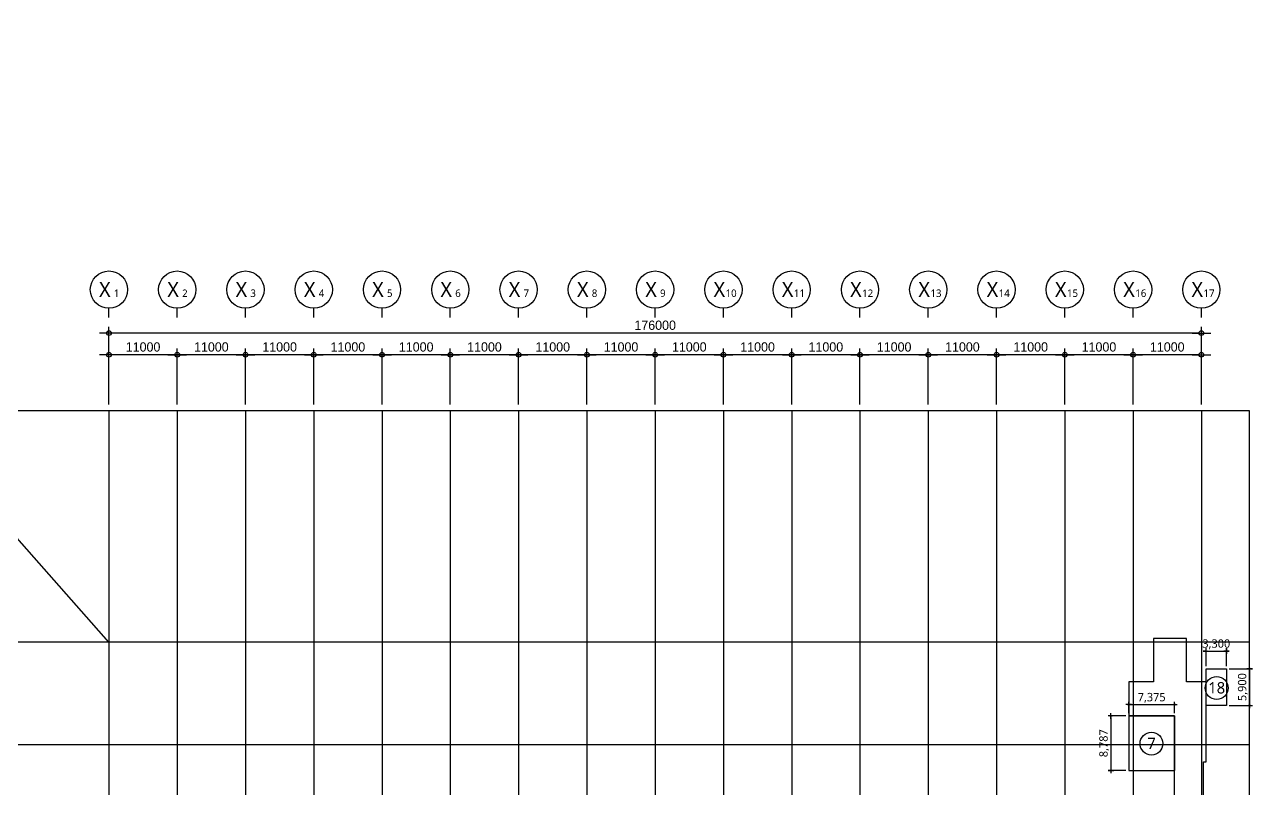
# Model space of a CAD drawing. Header units: millimetres. Extents: x 6000 to 1943854, y 3300 to 446500.
# Drawn here: x 364221 to 562042, y 323402 to 446500 of the extents above; entities that cross this region are included whole.
import ezdxf
from ezdxf.enums import TextEntityAlignment as Align

# ---------------------------------------------------------------- set-up
doc = ezdxf.new("R2010")
doc.units = ezdxf.units.MM
doc.linetypes.add('CEN', pattern=[62, 60, -1, 0, -1])
doc.layers.get('DEFPOINTS').update_dxf_attribs({"color": 171})
for name, color, linetype in [('AREA 99 - 건축면적', 60, 'Continuous'), ('AREA-빼는 면적', 7, 'Continuous'), ('AREALINE', 1, 'Continuous'), ('AREATEXT', 7, 'Continuous'), ('CEN(ST)', 12, 'CEN'), ('dim0', 7, 'Continuous'), ('NDIM', 7, 'Continuous'), ('SYM(AXIS)', 7, 'Continuous'), ('TEXT(AXIS)', 2, 'Continuous')]:
    doc.layers.add(name, color=color, linetype=linetype)
doc.styles.add('CGS', font='cgse', dxfattribs={"bigfont": 'cgs'})
doc.styles.add('나눔고딕 Se', font='NanumGothic.ttf')
doc.styles.add('나눔바른고딕', font='NanumBarunGothic.ttf')
doc.dimstyles.new('A1-100', dxfattribs={"dimtxt": 3, "dimasz": 1, "dimexe": 2, "dimexo": 2, "dimgap": 1, "dimtad": 1, "dimdec": 0, "dimzin": 12, "dimdsep": 46, "dimlunit": 6, "dimtxsty": '나눔고딕 Se', "dimblk1": 'DIMDOT', "dimblk2": 'DIMDOT', "dimsah": 1, "dimcen": -1, "dimdle": 2, "dimclrd": 256, "dimclre": 256, "dimclrt": 3, "dimadec": 0, "dimazin": 0, "dimtfac": 1, "dimtdec": 0, "dimtix": 1, "dimtmove": 2, "dimatfit": 3, "dimldrblk": 'DIMDOT', "dimfxl": 1, "dimtvp": 1, "dimtolj": 1, "dimtzin": 12, "dimlwd": -1, "dimlwe": -1, "dimarcsym": 0})
doc.dimstyles.new('NDIM 1200', dxfattribs={"dimscale": 500, "dimtxt": 3, "dimasz": 1, "dimexe": 2, "dimexo": 2, "dimgap": 1, "dimtad": 1, "dimdec": 0, "dimdsep": 46, "dimtxsty": 'CGS', "dimblk": 'DOT0', "dimcen": 1, "dimdle": 8, "dimclrd": 2, "dimclre": 2, "dimclrt": 2, "dimadec": 0, "dimazin": 0, "dimtfac": 1, "dimtdec": 0, "dimtix": 1, "dimtmove": 2, "dimatfit": 3, "dimldrblk": 'DOT0', "dimfxl": 1, "dimtolj": 1, "dimtzin": 0, "dimlwd": -1, "dimlwe": -1, "dimarcsym": 0})

# ---------------------------------------------------------------- blocks, each defined once
blk = doc.blocks.new('DOT0')
blk.add_line((-3, 0), (3, 0))
at = {"color": 6}
blk.add_circle((0, 0), 0.75, dxfattribs=at)
blk = doc.blocks.new('*D6')
at = {"layer": 'DEFPOINTS', "color": 0, "ltscale": 0.4, "transparency": 16777216}
for p in [(1249316, 596382), (1249316, 587382), (1260316, 587382)]:
    blk.add_point(p, dxfattribs=at)
at = {"layer": 'NDIM', "ltscale": 0.4, "transparency": 16777216}
for p, q in [((1249316, 588382), (1249316, 597382)), ((1259816, 596382), (1249816, 596382)), ((1260316, 588382), (1260316, 597382))]:
    blk.add_line(p, q, dxfattribs=at)
at = {"layer": 'NDIM', "ltscale": 0.4, "transparency": 16777216, "xscale": 500, "yscale": 500, "zscale": 500, "rotation": 180}
blk.add_blockref('DOT0', (1249316, 596382), dxfattribs=at)
at = {"layer": 'NDIM', "ltscale": 0.4, "transparency": 16777216, "xscale": 500, "yscale": 500, "zscale": 500}
blk.add_blockref('DOT0', (1260316, 596382), dxfattribs=at)
at = {"layer": 'NDIM', "ltscale": 0.4, "transparency": 16777216, "insert": (1254816, 597632), "char_height": 1500, "attachment_point": 5, "style": 'CGS'}
blk.add_mtext('\\A1;11000', dxfattribs=at)
blk = doc.blocks.new('A$C2F20087E')
at = {"layer": 'SYM(AXIS)'}
blk.add_line((600, 0), (600, 300), dxfattribs=at)
blk.add_circle((600, 900), 600, dxfattribs=at)
blk = doc.blocks.new('*D7')
at = {"layer": 'DEFPOINTS', "color": 0, "ltscale": 0.4, "transparency": 16777216}
for p in [(1084316, 599882), (1084316, 587382), (1260316, 587382)]:
    blk.add_point(p, dxfattribs=at)
at = {"layer": 'NDIM', "ltscale": 0.4, "transparency": 16777216}
for p, q in [((1084316, 588382), (1084316, 600882)), ((1259816, 599882), (1084816, 599882)), ((1260316, 588382), (1260316, 600882))]:
    blk.add_line(p, q, dxfattribs=at)
at = {"layer": 'NDIM', "ltscale": 0.4, "transparency": 16777216, "xscale": 500, "yscale": 500, "zscale": 500, "rotation": 180}
blk.add_blockref('DOT0', (1084316, 599882), dxfattribs=at)
at = {"layer": 'NDIM', "ltscale": 0.4, "transparency": 16777216, "xscale": 500, "yscale": 500, "zscale": 500}
blk.add_blockref('DOT0', (1260316, 599882), dxfattribs=at)
at = {"layer": 'NDIM', "ltscale": 0.4, "transparency": 16777216, "insert": (1172316, 601132), "char_height": 1500, "attachment_point": 5, "style": 'CGS'}
blk.add_mtext('\\A1;176000', dxfattribs=at)
blk = doc.blocks.new('*D9')
at = {"layer": 'DEFPOINTS', "color": 0, "ltscale": 0.4, "transparency": 16777216}
for p in [(1205316, 596382), (1205316, 587382), (1216316, 587382)]:
    blk.add_point(p, dxfattribs=at)
at = {"layer": 'NDIM', "ltscale": 0.4, "transparency": 16777216}
for p, q in [((1205316, 588382), (1205316, 597382)), ((1215816, 596382), (1205816, 596382)), ((1216316, 588382), (1216316, 597382))]:
    blk.add_line(p, q, dxfattribs=at)
at = {"layer": 'NDIM', "ltscale": 0.4, "transparency": 16777216, "xscale": 500, "yscale": 500, "zscale": 500, "rotation": 180}
blk.add_blockref('DOT0', (1205316, 596382), dxfattribs=at)
at = {"layer": 'NDIM', "ltscale": 0.4, "transparency": 16777216, "xscale": 500, "yscale": 500, "zscale": 500}
blk.add_blockref('DOT0', (1216316, 596382), dxfattribs=at)
at = {"layer": 'NDIM', "ltscale": 0.4, "transparency": 16777216, "insert": (1210816, 597632), "char_height": 1500, "attachment_point": 5, "style": 'CGS'}
blk.add_mtext('\\A1;11000', dxfattribs=at)
blk = doc.blocks.new('*D10')
at = {"layer": 'DEFPOINTS', "color": 0, "ltscale": 0.4, "transparency": 16777216}
for p in [(1216316, 596382), (1216316, 587382), (1227316, 587382)]:
    blk.add_point(p, dxfattribs=at)
at = {"layer": 'NDIM', "ltscale": 0.4, "transparency": 16777216}
for p, q in [((1216316, 588382), (1216316, 597382)), ((1226816, 596382), (1216816, 596382)), ((1227316, 588382), (1227316, 597382))]:
    blk.add_line(p, q, dxfattribs=at)
at = {"layer": 'NDIM', "ltscale": 0.4, "transparency": 16777216, "xscale": 500, "yscale": 500, "zscale": 500, "rotation": 180}
blk.add_blockref('DOT0', (1216316, 596382), dxfattribs=at)
at = {"layer": 'NDIM', "ltscale": 0.4, "transparency": 16777216, "xscale": 500, "yscale": 500, "zscale": 500}
blk.add_blockref('DOT0', (1227316, 596382), dxfattribs=at)
at = {"layer": 'NDIM', "ltscale": 0.4, "transparency": 16777216, "insert": (1221816, 597632), "char_height": 1500, "attachment_point": 5, "style": 'CGS'}
blk.add_mtext('\\A1;11000', dxfattribs=at)
blk = doc.blocks.new('*D11')
at = {"layer": 'DEFPOINTS', "color": 0, "ltscale": 0.4, "transparency": 16777216}
for p in [(1227316, 596382), (1227316, 587382), (1238316, 587382)]:
    blk.add_point(p, dxfattribs=at)
at = {"layer": 'NDIM', "ltscale": 0.4, "transparency": 16777216}
for p, q in [((1227316, 588382), (1227316, 597382)), ((1237816, 596382), (1227816, 596382)), ((1238316, 588382), (1238316, 597382))]:
    blk.add_line(p, q, dxfattribs=at)
at = {"layer": 'NDIM', "ltscale": 0.4, "transparency": 16777216, "xscale": 500, "yscale": 500, "zscale": 500, "rotation": 180}
blk.add_blockref('DOT0', (1227316, 596382), dxfattribs=at)
at = {"layer": 'NDIM', "ltscale": 0.4, "transparency": 16777216, "xscale": 500, "yscale": 500, "zscale": 500}
blk.add_blockref('DOT0', (1238316, 596382), dxfattribs=at)
at = {"layer": 'NDIM', "ltscale": 0.4, "transparency": 16777216, "insert": (1232816, 597632), "char_height": 1500, "attachment_point": 5, "style": 'CGS'}
blk.add_mtext('\\A1;11000', dxfattribs=at)
blk = doc.blocks.new('*D12')
at = {"layer": 'DEFPOINTS', "color": 0, "ltscale": 0.4, "transparency": 16777216}
for p in [(1238316, 596382), (1238316, 587382), (1249316, 587382)]:
    blk.add_point(p, dxfattribs=at)
at = {"layer": 'NDIM', "ltscale": 0.4, "transparency": 16777216}
for p, q in [((1238316, 588382), (1238316, 597382)), ((1248816, 596382), (1238816, 596382)), ((1249316, 588382), (1249316, 597382))]:
    blk.add_line(p, q, dxfattribs=at)
at = {"layer": 'NDIM', "ltscale": 0.4, "transparency": 16777216, "xscale": 500, "yscale": 500, "zscale": 500, "rotation": 180}
blk.add_blockref('DOT0', (1238316, 596382), dxfattribs=at)
at = {"layer": 'NDIM', "ltscale": 0.4, "transparency": 16777216, "xscale": 500, "yscale": 500, "zscale": 500}
blk.add_blockref('DOT0', (1249316, 596382), dxfattribs=at)
at = {"layer": 'NDIM', "ltscale": 0.4, "transparency": 16777216, "insert": (1243816, 597632), "char_height": 1500, "attachment_point": 5, "style": 'CGS'}
blk.add_mtext('\\A1;11000', dxfattribs=at)
blk = doc.blocks.new('*D13')
at = {"layer": 'DEFPOINTS', "color": 0, "ltscale": 0.4, "transparency": 16777216}
for p in [(1161316, 596382), (1161316, 587382), (1172316, 587382)]:
    blk.add_point(p, dxfattribs=at)
at = {"layer": 'NDIM', "ltscale": 0.4, "transparency": 16777216}
for p, q in [((1161316, 588382), (1161316, 597382)), ((1171816, 596382), (1161816, 596382)), ((1172316, 588382), (1172316, 597382))]:
    blk.add_line(p, q, dxfattribs=at)
at = {"layer": 'NDIM', "ltscale": 0.4, "transparency": 16777216, "xscale": 500, "yscale": 500, "zscale": 500, "rotation": 180}
blk.add_blockref('DOT0', (1161316, 596382), dxfattribs=at)
at = {"layer": 'NDIM', "ltscale": 0.4, "transparency": 16777216, "xscale": 500, "yscale": 500, "zscale": 500}
blk.add_blockref('DOT0', (1172316, 596382), dxfattribs=at)
at = {"layer": 'NDIM', "ltscale": 0.4, "transparency": 16777216, "insert": (1166816, 597632), "char_height": 1500, "attachment_point": 5, "style": 'CGS'}
blk.add_mtext('\\A1;11000', dxfattribs=at)
blk = doc.blocks.new('*D14')
at = {"layer": 'DEFPOINTS', "color": 0, "ltscale": 0.4, "transparency": 16777216}
for p in [(1172316, 596382), (1172316, 587382), (1183316, 587382)]:
    blk.add_point(p, dxfattribs=at)
at = {"layer": 'NDIM', "ltscale": 0.4, "transparency": 16777216}
for p, q in [((1172316, 588382), (1172316, 597382)), ((1182816, 596382), (1172816, 596382)), ((1183316, 588382), (1183316, 597382))]:
    blk.add_line(p, q, dxfattribs=at)
at = {"layer": 'NDIM', "ltscale": 0.4, "transparency": 16777216, "xscale": 500, "yscale": 500, "zscale": 500, "rotation": 180}
blk.add_blockref('DOT0', (1172316, 596382), dxfattribs=at)
at = {"layer": 'NDIM', "ltscale": 0.4, "transparency": 16777216, "xscale": 500, "yscale": 500, "zscale": 500}
blk.add_blockref('DOT0', (1183316, 596382), dxfattribs=at)
at = {"layer": 'NDIM', "ltscale": 0.4, "transparency": 16777216, "insert": (1177816, 597632), "char_height": 1500, "attachment_point": 5, "style": 'CGS'}
blk.add_mtext('\\A1;11000', dxfattribs=at)
blk = doc.blocks.new('*D15')
at = {"layer": 'DEFPOINTS', "color": 0, "ltscale": 0.4, "transparency": 16777216}
for p in [(1183316, 596382), (1183316, 587382), (1194316, 587382)]:
    blk.add_point(p, dxfattribs=at)
at = {"layer": 'NDIM', "ltscale": 0.4, "transparency": 16777216}
for p, q in [((1183316, 588382), (1183316, 597382)), ((1193816, 596382), (1183816, 596382)), ((1194316, 588382), (1194316, 597382))]:
    blk.add_line(p, q, dxfattribs=at)
at = {"layer": 'NDIM', "ltscale": 0.4, "transparency": 16777216, "xscale": 500, "yscale": 500, "zscale": 500, "rotation": 180}
blk.add_blockref('DOT0', (1183316, 596382), dxfattribs=at)
at = {"layer": 'NDIM', "ltscale": 0.4, "transparency": 16777216, "xscale": 500, "yscale": 500, "zscale": 500}
blk.add_blockref('DOT0', (1194316, 596382), dxfattribs=at)
at = {"layer": 'NDIM', "ltscale": 0.4, "transparency": 16777216, "insert": (1188816, 597632), "char_height": 1500, "attachment_point": 5, "style": 'CGS'}
blk.add_mtext('\\A1;11000', dxfattribs=at)
blk = doc.blocks.new('*D16')
at = {"layer": 'DEFPOINTS', "color": 0, "ltscale": 0.4, "transparency": 16777216}
for p in [(1194316, 596382), (1194316, 587382), (1205316, 587382)]:
    blk.add_point(p, dxfattribs=at)
at = {"layer": 'NDIM', "ltscale": 0.4, "transparency": 16777216}
for p, q in [((1194316, 588382), (1194316, 597382)), ((1204816, 596382), (1194816, 596382)), ((1205316, 588382), (1205316, 597382))]:
    blk.add_line(p, q, dxfattribs=at)
at = {"layer": 'NDIM', "ltscale": 0.4, "transparency": 16777216, "xscale": 500, "yscale": 500, "zscale": 500, "rotation": 180}
blk.add_blockref('DOT0', (1194316, 596382), dxfattribs=at)
at = {"layer": 'NDIM', "ltscale": 0.4, "transparency": 16777216, "xscale": 500, "yscale": 500, "zscale": 500}
blk.add_blockref('DOT0', (1205316, 596382), dxfattribs=at)
at = {"layer": 'NDIM', "ltscale": 0.4, "transparency": 16777216, "insert": (1199816, 597632), "char_height": 1500, "attachment_point": 5, "style": 'CGS'}
blk.add_mtext('\\A1;11000', dxfattribs=at)
blk = doc.blocks.new('*D17')
at = {"layer": 'DEFPOINTS', "color": 0, "ltscale": 0.4, "transparency": 16777216}
for p in [(1084316, 596382), (1084316, 587382), (1095316, 587382)]:
    blk.add_point(p, dxfattribs=at)
at = {"layer": 'NDIM', "ltscale": 0.4, "transparency": 16777216}
for p, q in [((1084316, 588382), (1084316, 597382)), ((1094816, 596382), (1084816, 596382)), ((1095316, 588382), (1095316, 597382))]:
    blk.add_line(p, q, dxfattribs=at)
at = {"layer": 'NDIM', "ltscale": 0.4, "transparency": 16777216, "xscale": 500, "yscale": 500, "zscale": 500, "rotation": 180}
blk.add_blockref('DOT0', (1084316, 596382), dxfattribs=at)
at = {"layer": 'NDIM', "ltscale": 0.4, "transparency": 16777216, "xscale": 500, "yscale": 500, "zscale": 500}
blk.add_blockref('DOT0', (1095316, 596382), dxfattribs=at)
at = {"layer": 'NDIM', "ltscale": 0.4, "transparency": 16777216, "insert": (1089816, 597632), "char_height": 1500, "attachment_point": 5, "style": 'CGS'}
blk.add_mtext('\\A1;11000', dxfattribs=at)
blk = doc.blocks.new('*D18')
at = {"layer": 'DEFPOINTS', "color": 0, "ltscale": 0.4, "transparency": 16777216}
for p in [(1095316, 596382), (1095316, 587382), (1106316, 587382)]:
    blk.add_point(p, dxfattribs=at)
at = {"layer": 'NDIM', "ltscale": 0.4, "transparency": 16777216}
for p, q in [((1095316, 588382), (1095316, 597382)), ((1105816, 596382), (1095816, 596382)), ((1106316, 588382), (1106316, 597382))]:
    blk.add_line(p, q, dxfattribs=at)
at = {"layer": 'NDIM', "ltscale": 0.4, "transparency": 16777216, "xscale": 500, "yscale": 500, "zscale": 500, "rotation": 180}
blk.add_blockref('DOT0', (1095316, 596382), dxfattribs=at)
at = {"layer": 'NDIM', "ltscale": 0.4, "transparency": 16777216, "xscale": 500, "yscale": 500, "zscale": 500}
blk.add_blockref('DOT0', (1106316, 596382), dxfattribs=at)
at = {"layer": 'NDIM', "ltscale": 0.4, "transparency": 16777216, "insert": (1100816, 597632), "char_height": 1500, "attachment_point": 5, "style": 'CGS'}
blk.add_mtext('\\A1;11000', dxfattribs=at)
blk = doc.blocks.new('*D19')
at = {"layer": 'DEFPOINTS', "color": 0, "ltscale": 0.4, "transparency": 16777216}
for p in [(1106316, 596382), (1106316, 587382), (1117316, 587382)]:
    blk.add_point(p, dxfattribs=at)
at = {"layer": 'NDIM', "ltscale": 0.4, "transparency": 16777216}
for p, q in [((1106316, 588382), (1106316, 597382)), ((1116816, 596382), (1106816, 596382)), ((1117316, 588382), (1117316, 597382))]:
    blk.add_line(p, q, dxfattribs=at)
at = {"layer": 'NDIM', "ltscale": 0.4, "transparency": 16777216, "xscale": 500, "yscale": 500, "zscale": 500, "rotation": 180}
blk.add_blockref('DOT0', (1106316, 596382), dxfattribs=at)
at = {"layer": 'NDIM', "ltscale": 0.4, "transparency": 16777216, "xscale": 500, "yscale": 500, "zscale": 500}
blk.add_blockref('DOT0', (1117316, 596382), dxfattribs=at)
at = {"layer": 'NDIM', "ltscale": 0.4, "transparency": 16777216, "insert": (1111816, 597632), "char_height": 1500, "attachment_point": 5, "style": 'CGS'}
blk.add_mtext('\\A1;11000', dxfattribs=at)
blk = doc.blocks.new('*D20')
at = {"layer": 'DEFPOINTS', "color": 0, "ltscale": 0.4, "transparency": 16777216}
for p in [(1117316, 596382), (1117316, 587382), (1128316, 587382)]:
    blk.add_point(p, dxfattribs=at)
at = {"layer": 'NDIM', "ltscale": 0.4, "transparency": 16777216}
for p, q in [((1117316, 588382), (1117316, 597382)), ((1127816, 596382), (1117816, 596382)), ((1128316, 588382), (1128316, 597382))]:
    blk.add_line(p, q, dxfattribs=at)
at = {"layer": 'NDIM', "ltscale": 0.4, "transparency": 16777216, "xscale": 500, "yscale": 500, "zscale": 500, "rotation": 180}
blk.add_blockref('DOT0', (1117316, 596382), dxfattribs=at)
at = {"layer": 'NDIM', "ltscale": 0.4, "transparency": 16777216, "xscale": 500, "yscale": 500, "zscale": 500}
blk.add_blockref('DOT0', (1128316, 596382), dxfattribs=at)
at = {"layer": 'NDIM', "ltscale": 0.4, "transparency": 16777216, "insert": (1122816, 597632), "char_height": 1500, "attachment_point": 5, "style": 'CGS'}
blk.add_mtext('\\A1;11000', dxfattribs=at)
blk = doc.blocks.new('*D21')
at = {"layer": 'DEFPOINTS', "color": 0, "ltscale": 0.4, "transparency": 16777216}
for p in [(1128316, 596382), (1128316, 587382), (1139316, 587382)]:
    blk.add_point(p, dxfattribs=at)
at = {"layer": 'NDIM', "ltscale": 0.4, "transparency": 16777216}
for p, q in [((1128316, 588382), (1128316, 597382)), ((1138816, 596382), (1128816, 596382)), ((1139316, 588382), (1139316, 597382))]:
    blk.add_line(p, q, dxfattribs=at)
at = {"layer": 'NDIM', "ltscale": 0.4, "transparency": 16777216, "xscale": 500, "yscale": 500, "zscale": 500, "rotation": 180}
blk.add_blockref('DOT0', (1128316, 596382), dxfattribs=at)
at = {"layer": 'NDIM', "ltscale": 0.4, "transparency": 16777216, "xscale": 500, "yscale": 500, "zscale": 500}
blk.add_blockref('DOT0', (1139316, 596382), dxfattribs=at)
at = {"layer": 'NDIM', "ltscale": 0.4, "transparency": 16777216, "insert": (1133816, 597632), "char_height": 1500, "attachment_point": 5, "style": 'CGS'}
blk.add_mtext('\\A1;11000', dxfattribs=at)
blk = doc.blocks.new('*D22')
at = {"layer": 'DEFPOINTS', "color": 0, "ltscale": 0.4, "transparency": 16777216}
for p in [(1139316, 596382), (1139316, 587382), (1150316, 587382)]:
    blk.add_point(p, dxfattribs=at)
at = {"layer": 'NDIM', "ltscale": 0.4, "transparency": 16777216}
for p, q in [((1139316, 588382), (1139316, 597382)), ((1149816, 596382), (1139816, 596382)), ((1150316, 588382), (1150316, 597382))]:
    blk.add_line(p, q, dxfattribs=at)
at = {"layer": 'NDIM', "ltscale": 0.4, "transparency": 16777216, "xscale": 500, "yscale": 500, "zscale": 500, "rotation": 180}
blk.add_blockref('DOT0', (1139316, 596382), dxfattribs=at)
at = {"layer": 'NDIM', "ltscale": 0.4, "transparency": 16777216, "xscale": 500, "yscale": 500, "zscale": 500}
blk.add_blockref('DOT0', (1150316, 596382), dxfattribs=at)
at = {"layer": 'NDIM', "ltscale": 0.4, "transparency": 16777216, "insert": (1144816, 597632), "char_height": 1500, "attachment_point": 5, "style": 'CGS'}
blk.add_mtext('\\A1;11000', dxfattribs=at)
blk = doc.blocks.new('*D23')
at = {"layer": 'DEFPOINTS', "color": 0, "ltscale": 0.4, "transparency": 16777216}
for p in [(1150316, 596382), (1150316, 587382), (1161316, 587382)]:
    blk.add_point(p, dxfattribs=at)
at = {"layer": 'NDIM', "ltscale": 0.4, "transparency": 16777216}
for p, q in [((1150316, 588382), (1150316, 597382)), ((1160816, 596382), (1150816, 596382)), ((1161316, 588382), (1161316, 597382))]:
    blk.add_line(p, q, dxfattribs=at)
at = {"layer": 'NDIM', "ltscale": 0.4, "transparency": 16777216, "xscale": 500, "yscale": 500, "zscale": 500, "rotation": 180}
blk.add_blockref('DOT0', (1150316, 596382), dxfattribs=at)
at = {"layer": 'NDIM', "ltscale": 0.4, "transparency": 16777216, "xscale": 500, "yscale": 500, "zscale": 500}
blk.add_blockref('DOT0', (1161316, 596382), dxfattribs=at)
at = {"layer": 'NDIM', "ltscale": 0.4, "transparency": 16777216, "insert": (1155816, 597632), "char_height": 1500, "attachment_point": 5, "style": 'CGS'}
blk.add_mtext('\\A1;11000', dxfattribs=at)
blk = doc.blocks.new('gffghgjh')
at = {"layer": 'AREA 99 - 건축면적', "color": 2}
for points in [[(549465, 298284), (549465, 259884), (520365, 259884), (520365, 259984), (516565, 259984), (516565, 259684), (510465, 259684), (510465, 259884), (498165, 259884), (498165, 257984), (465165, 257984), (465165, 259984), (461565, 259984), (461565, 257984), (410165, 257984), (410165, 259984), (406565, 259984), (406565, 257984), (384265, 257984), (384265, 264784), (381765, 264784), (381765, 257984), (377177, 257984), (377177, 254784), (543065, 254784), (543065, 248834), (546115, 248834), (546115, 241934), (551415, 241934), (551415, 248834), (554565, 248834), (554565, 259484), (554140, 259484), (554140, 327684), (554565, 327684), (554565, 340584), (551415, 340584), (551415, 347584), (546115, 347584), (546115, 340584), (542115, 340584), (542115, 335084), (549490, 335084), (549490, 326296), (549440, 326296), (549440, 310884), (549590, 310884), (549590, 304284), (544690, 304284), (544690, 311234), (542115, 311234), (542115, 298284)], [(557865, 336784), (554565, 336784), (554565, 342684), (557865, 342684)], [(549490, 335084), (542115, 335084), (542115, 326296), (549490, 326296)], [(544690, 310884), (549590, 310884), (549590, 304284), (544690, 304284)], [(549465, 289584), (543465, 289584), (543465, 298284), (549465, 298284), (549465, 289584)], [(549465, 288434), (549465, 281734), (543465, 281734), (543465, 288434)], [(542115, 277534), (549465, 277534), (549465, 281734), (542115, 281734)], [(520365, 259984), (520065, 259984), (520065, 269034), (520365, 269034), (520365, 270784), (542115, 270784), (542115, 277534), (549465, 277534), (549465, 259884), (520365, 259884)], [(384265, 269134), (377177, 269134), (377177, 264784), (379550, 264784), (381765, 264784), (384265, 264784)], [(406565, 259984), (406565, 257984), (384265, 257984), (384265, 270784), (406565, 270784), (406565, 269034), (406865, 269034), (406865, 259984), (406565, 259984)], [(461565, 259984), (461865, 259984), (461865, 269034), (461565, 269034), (461565, 270784), (410165, 270784), (410165, 269034), (410065, 269034), (410065, 259984), (410165, 259984), (410165, 257984), (461565, 257984)], [(516565, 259684), (516565, 259984), (516865, 259984), (516865, 269034), (516565, 269034), (516565, 270784), (465165, 270784), (465165, 269034), (465065, 269034), (465065, 259984), (465165, 259984), (465165, 257984), (498165, 257984), (498165, 259884), (510465, 259884), (510465, 259684)], [(410065, 259984), (406865, 259984), (406865, 265784), (410065, 265784)], [(465065, 259984), (461865, 259984), (461865, 265784), (465065, 265784)], [(520065, 259984), (516865, 259984), (516865, 265784), (520065, 265784)], [(381765, 263184), (379550, 263184), (377177, 263184), (377177, 257984), (381765, 257984)], [(379550, 263184), (381765, 263184), (381765, 264784), (379550, 264784)], [(377177, 254784), (498165, 254784), (498165, 241609), (377177, 241609)], [(524835, 254784), (498165, 254784), (498165, 241609), (524835, 241609)], [(543365, 248834), (543065, 248834), (543065, 252359), (537615, 252359), (537615, 254784), (524835, 254784), (524835, 241609), (539888, 241609), (539888, 244033), (543365, 244033)], [(537615, 252359), (543065, 252359), (543065, 254784), (537615, 254784)], [(557865, 252634), (554565, 252634), (554565, 246734), (557865, 246734)], [(539888, 244033), (543365, 244033), (543365, 241609), (539888, 241609)]]:
    blk.add_lwpolyline(points, close=True, dxfattribs=at)
at = {"layer": 'AREA-빼는 면적', "color": 3}
for points in [[(543465, 288434), (549465, 288434), (549465, 289584), (543465, 289584)], [(406865, 269034), (410065, 269034), (410065, 265784), (406865, 265784)], [(461865, 265784), (465065, 265784), (465065, 269034), (461865, 269034)], [(516865, 265784), (520065, 265784), (520065, 269034), (516865, 269034)], [(379550, 264784), (377177, 264784), (377177, 263184), (379550, 263184)]]:
    blk.add_lwpolyline(points, close=True, dxfattribs=at)
at = {"layer": 'AREA-빼는 면적', "color": 1}
for points in [[(543465, 289584), (549465, 288434)], [(543465, 288434), (549465, 289584)], [(406865, 265784), (410065, 269034)], [(406865, 269034), (410065, 265784)], [(465065, 269034), (461865, 265784)], [(461865, 269034), (465065, 265784)], [(520065, 269034), (516865, 265784)], [(516865, 269034), (520065, 265784)], [(377177, 263184), (379550, 264784)], [(377177, 264784), (379550, 263184)]]:
    blk.add_lwpolyline(points, dxfattribs=at)
blk = doc.blocks.new('DIMDOT')
at = {"linetype": 'Continuous'}
for p, q in [((-2, 0), (2, 0)), ((0, -2), (0, 2))]:
    blk.add_line(p, q, dxfattribs=at)
for radius in [0.5, 0.25]:
    blk.add_circle((0, 0), radius, dxfattribs=at)
blk = doc.blocks.new('*D180')
at = {"layer": 'DEFPOINTS', "color": 0, "transparency": 16777216}
for p in [(542115, 335084), (539250, 326296), (542115, 326296)]:
    blk.add_point(p, dxfattribs=at)
at = {"layer": 'dim0', "transparency": 16777216}
for p, q in [((541665, 335084), (538800, 335084)), ((539250, 334859), (539250, 326521)), ((541665, 326296), (538800, 326296))]:
    blk.add_line(p, q, dxfattribs=at)
at = {"layer": 'dim0', "transparency": 16777216, "xscale": 225, "yscale": 225, "zscale": 225}
for p, rotation in [((539250, 335084), 90), ((539250, 326296), 270)]:
    blk.add_blockref('DIMDOT', p, dxfattribs=dict(at, rotation=rotation))
at = {"layer": 'dim0', "color": 3, "transparency": 16777216, "insert": (538160, 330690), "char_height": 1350, "attachment_point": 5, "rotation": 90, "style": '나눔고딕 Se'}
blk.add_mtext('\\A1;8,787', dxfattribs=at)
blk = doc.blocks.new('*D181')
at = {"layer": 'DEFPOINTS', "color": 0, "transparency": 16777216}
for p in [(557865, 345544), (554565, 342684), (557865, 342684)]:
    blk.add_point(p, dxfattribs=at)
at = {"layer": 'dim0', "transparency": 16777216}
for p, q in [((554340, 345544), (554115, 345544)), ((554565, 343134), (554565, 345994)), ((554565, 345544), (557865, 345544)), ((557865, 343134), (557865, 345994)), ((558090, 345544), (558315, 345544))]:
    blk.add_line(p, q, dxfattribs=at)
at = {"layer": 'dim0', "transparency": 16777216, "xscale": 225, "yscale": 225, "zscale": 225}
blk.add_blockref('DIMDOT', (554565, 345544), dxfattribs=at)
at = {"layer": 'dim0', "transparency": 16777216, "xscale": 225, "yscale": 225, "zscale": 225, "rotation": 180}
blk.add_blockref('DIMDOT', (557865, 345544), dxfattribs=at)
at = {"layer": 'dim0', "color": 3, "transparency": 16777216, "insert": (556215, 346634), "char_height": 1350, "attachment_point": 5, "style": '나눔고딕 Se'}
blk.add_mtext('\\A1;3,300', dxfattribs=at)
blk = doc.blocks.new('*D182')
at = {"layer": 'DEFPOINTS', "color": 0, "transparency": 16777216}
for p in [(557865, 342684), (557865, 336784), (561592, 336784)]:
    blk.add_point(p, dxfattribs=at)
at = {"layer": 'dim0', "transparency": 16777216}
for p, q in [((558315, 342684), (562042, 342684)), ((561592, 342459), (561592, 337009)), ((558315, 336784), (562042, 336784))]:
    blk.add_line(p, q, dxfattribs=at)
at = {"layer": 'dim0', "transparency": 16777216, "xscale": 225, "yscale": 225, "zscale": 225}
for p, rotation in [((561592, 342684), 90), ((561592, 336784), 270)]:
    blk.add_blockref('DIMDOT', p, dxfattribs=dict(at, rotation=rotation))
at = {"layer": 'dim0', "color": 3, "transparency": 16777216, "insert": (560501, 339734), "char_height": 1350, "attachment_point": 5, "rotation": 90, "style": '나눔고딕 Se'}
blk.add_mtext('\\A1;5,900', dxfattribs=at)
blk = doc.blocks.new('*D208')
at = {"layer": 'DEFPOINTS', "color": 0, "transparency": 16777216}
for p in [(549490, 336910), (542115, 335084), (549490, 335084)]:
    blk.add_point(p, dxfattribs=at)
at = {"layer": 'dim0', "transparency": 16777216}
for p, q in [((542115, 335534), (542115, 337360)), ((542340, 336910), (549265, 336910)), ((549490, 335534), (549490, 337360))]:
    blk.add_line(p, q, dxfattribs=at)
at = {"layer": 'dim0', "transparency": 16777216, "xscale": 225, "yscale": 225, "zscale": 225, "rotation": 180}
blk.add_blockref('DIMDOT', (542115, 336910), dxfattribs=at)
at = {"layer": 'dim0', "transparency": 16777216, "xscale": 225, "yscale": 225, "zscale": 225}
blk.add_blockref('DIMDOT', (549490, 336910), dxfattribs=at)
at = {"layer": 'dim0', "color": 3, "transparency": 16777216, "insert": (545802, 338000), "char_height": 1350, "attachment_point": 5, "style": '나눔고딕 Se'}
blk.add_mtext('\\A1;7,375', dxfattribs=at)
blk = doc.blocks.new('A$C1fae6940')
at = {"layer": 'CEN(ST)', "ltscale": 0.5}
for points in [[(1084315.5, 587381.8), (1084315.5, 405238.9)], [(1095315.5, 587381.8), (1095315.5, 405238.9)], [(1106315.5, 587381.8), (1106315.5, 405238.9)], [(1117315.5, 587381.8), (1117315.5, 405238.9)], [(1128315.5, 587381.8), (1128315.5, 405238.9)], [(1139315.5, 587381.8), (1139315.5, 405238.9)], [(1150315.5, 587381.8), (1150315.5, 405238.9)], [(1161315.5, 587381.8), (1161315.5, 405238.9)], [(1172315.5, 587381.8), (1172315.5, 405238.9)], [(1183315.5, 587381.8), (1183315.5, 405238.9)], [(1194315.5, 587381.8), (1194315.5, 405238.9)], [(1205315.5, 587381.8), (1205315.5, 405238.9)], [(1216315.5, 587381.8), (1216315.5, 405238.9)], [(1227315.5, 587381.8), (1227315.5, 405238.9)], [(1238315.5, 587381.8), (1238315.5, 405238.9)], [(1249315.5, 587381.8), (1249315.5, 405238.9)], [(1260315.5, 587381.8), (1260315.5, 405238.9)], [(1268025.4, 550076.4), (1029097.9, 550076.4)], [(1268025.4, 533526.4), (1029097.9, 533526.4)]]:
    blk.add_lwpolyline(points, dxfattribs=at)
at = {"layer": 'DEFPOINTS'}
blk.add_lwpolyline([(1268025.4, 405238.9), (1029097.9, 405238.9), (1029097.9, 587381.8), (1268025.4, 587381.8)], close=True, dxfattribs=at)
at = {"xscale": 5, "yscale": 5, "zscale": 5}
for p in [(1081315.5, 602381.8), (1092315.5, 602381.8), (1103315.5, 602381.8), (1114315.5, 602381.8), (1125315.5, 602381.8), (1136315.5, 602381.8), (1147315.5, 602381.8), (1158315.5, 602381.8), (1169315.5, 602381.8), (1180315.5, 602381.8), (1191315.5, 602381.8), (1202315.5, 602381.8), (1213315.5, 602381.8), (1224315.5, 602381.8), (1235315.5, 602381.8), (1246315.5, 602381.8), (1257315.5, 602381.8)]:
    blk.add_blockref('A$C2F20087E', p, dxfattribs=at)
at = {"layer": 'TEXT(AXIS)', "style": '나눔바른고딕'}
for s, height, p in [('X', 2400, (1083657.3, 606901.7)), ('X', 2400, (1094657.3, 606901.7)), ('X', 2400, (1105657.3, 606901.7)), ('X', 2400, (1116657.3, 606901.7)), ('X', 2400, (1127657.3, 606901.7)), ('X', 2400, (1138657.3, 606901.7)), ('X', 2400, (1149657.3, 606901.7)), ('X', 2400, (1160657.3, 606901.7)), ('X', 2400, (1171657.3, 606901.7)), ('X', 2400, (1182657.3, 606901.7)), ('X', 2400, (1193657.3, 606901.7)), ('X', 2400, (1204657.3, 606901.7)), ('X', 2400, (1215657.3, 606901.7)), ('X', 2400, (1226657.3, 606901.7)), ('X', 2400, (1237657.3, 606901.7)), ('X', 2400, (1248657.3, 606901.7)), ('X', 2400, (1259657.3, 606901.7)), ('1', 1200, (1085553.5, 606301.8)), ('2', 1200, (1096553.5, 606301.8)), ('3', 1200, (1107553.5, 606301.8)), ('4', 1200, (1118553.5, 606301.8)), ('5', 1200, (1129553.5, 606301.8)), ('6', 1200, (1140553.5, 606301.8)), ('7', 1200, (1151553.5, 606301.8)), ('8', 1200, (1162553.5, 606301.8)), ('9', 1200, (1173553.5, 606301.8)), ('10', 1200, (1184553.5, 606301.8)), ('11', 1200, (1195553.5, 606301.8)), ('12', 1200, (1206553.5, 606301.8)), ('13', 1200, (1217553.5, 606301.8)), ('14', 1200, (1228553.5, 606301.8)), ('15', 1200, (1239553.5, 606301.8)), ('16', 1200, (1250553.5, 606301.8)), ('17', 1200, (1261553.5, 606301.8))]:
    blk.add_text(s, height=height, dxfattribs=at).set_placement(p, align=Align.MIDDLE)
at = {"layer": 'NDIM', "ltscale": 0.4}
for base, p1, p2, picture, middle in [((1084315.5, 599881.8), (1260315.5, 587381.8), (1084315.5, 587381.8), '*D7', (1172315.5, 601131.8)), ((1084315.5, 596381.8), (1095315.5, 587381.8), (1084315.5, 587381.8), '*D17', (1089815.5, 597631.8)), ((1095315.5, 596381.8), (1106315.5, 587381.8), (1095315.5, 587381.8), '*D18', (1100815.5, 597631.8)), ((1106315.5, 596381.8), (1117315.5, 587381.8), (1106315.5, 587381.8), '*D19', (1111815.5, 597631.8)), ((1117315.5, 596381.8), (1128315.5, 587381.8), (1117315.5, 587381.8), '*D20', (1122815.5, 597631.8)), ((1128315.5, 596381.8), (1139315.5, 587381.8), (1128315.5, 587381.8), '*D21', (1133815.5, 597631.8)), ((1139315.5, 596381.8), (1150315.5, 587381.8), (1139315.5, 587381.8), '*D22', (1144815.5, 597631.8)), ((1150315.5, 596381.8), (1161315.5, 587381.8), (1150315.5, 587381.8), '*D23', (1155815.5, 597631.8)), ((1161315.5, 596381.8), (1172315.5, 587381.8), (1161315.5, 587381.8), '*D13', (1166815.5, 597631.8)), ((1172315.5, 596381.8), (1183315.5, 587381.8), (1172315.5, 587381.8), '*D14', (1177815.5, 597631.8)), ((1183315.5, 596381.8), (1194315.5, 587381.8), (1183315.5, 587381.8), '*D15', (1188815.5, 597631.8)), ((1194315.5, 596381.8), (1205315.5, 587381.8), (1194315.5, 587381.8), '*D16', (1199815.5, 597631.8)), ((1205315.5, 596381.8), (1216315.5, 587381.8), (1205315.5, 587381.8), '*D9', (1210815.5, 597631.8)), ((1216315.5, 596381.8), (1227315.5, 587381.8), (1216315.5, 587381.8), '*D10', (1221815.5, 597631.8)), ((1227315.5, 596381.8), (1238315.5, 587381.8), (1227315.5, 587381.8), '*D11', (1232815.5, 597631.8)), ((1238315.5, 596381.8), (1249315.5, 587381.8), (1238315.5, 587381.8), '*D12', (1243815.5, 597631.8)), ((1249315.5, 596381.8), (1260315.5, 587381.8), (1249315.5, 587381.8), '*D6', (1254815.5, 597631.8))]:
    dim = blk.add_linear_dim(base=base, p1=p1, p2=p2, angle=180, dimstyle='NDIM 1200', override={"dimclrd": 256, "dimclre": 256, "dimclrt": 256}, dxfattribs=at)
    dim.commit()
    dim.dimension.update_dxf_attribs({"geometry": picture, "text_midpoint": middle})

msp = doc.modelspace()

# ---------------------------------------------------------------- linework, layer by layer
at = {"layer": 'AREALINE'}
for centre in [(556281.9, 339588.8), (545772.5, 330628.2)]:
    msp.add_circle(centre, 1837.5, dxfattribs=at)
at = {"layer": 'DEFPOINTS'}
msp.add_lwpolyline([(377814.6, 346983.5), (290000, 446500)], dxfattribs=at)

# ---------------------------------------------------------------- block references
for name, p in [('A$C1fae6940', (-706501, -203092.9)), ('gffghgjh', (0, 0))]:
    msp.add_blockref(name, p)

# ---------------------------------------------------------------- texts
at = {"layer": 'AREATEXT', "style": '나눔바른고딕'}
for s, p in [('18', (556281.9, 339621.6)), ('7', (545772.5, 330661))]:
    msp.add_text(s, height=1837.5, dxfattribs=at).set_placement(p, align=Align.MIDDLE_CENTER)

# ---------------------------------------------------------------- dimensions: what is measured, and where the dimension line sits
at = {"layer": 'dim0'}
for base, p1, p2, picture, middle in [((557864.6, 345544.1), (554564.6, 342683.5), (557864.6, 342683.5), '*D181', (556214.6, 346634.4)), ((549489.6, 336910), (542114.6, 335083.5), (549489.6, 335083.5), '*D208', (545802.1, 338000.2))]:
    dim = msp.add_linear_dim(base=base, p1=p1, p2=p2, dimstyle='A1-100', override={"dimscale": 450, "dimasz": 0.5, "dimexe": 1, "dimexo": 1, "dimgap": 0.5, "dimdle": 1}, dxfattribs=at)
    dim.commit()
    dim.dimension.update_dxf_attribs({"geometry": picture, "text_midpoint": middle})
for base, p1, p2, picture, middle in [((561591.5, 336783.5), (557864.6, 342683.5), (557864.6, 336783.5), '*D182', (560501.3, 339733.5)), ((539250, 326296.0077291), (542114.5649587, 335083.5077291), (542114.5649587, 326296.0077291), '*D180', (538159.7639485, 330689.7577291))]:
    dim = msp.add_linear_dim(base=base, p1=p1, p2=p2, angle=90, dimstyle='A1-100', override={"dimscale": 450, "dimasz": 0.5, "dimexe": 1, "dimexo": 1, "dimgap": 0.5, "dimdle": 1}, dxfattribs=at)
    dim.commit()
    dim.dimension.update_dxf_attribs({"geometry": picture, "text_midpoint": middle})

doc.saveas('drawing.dxf')
